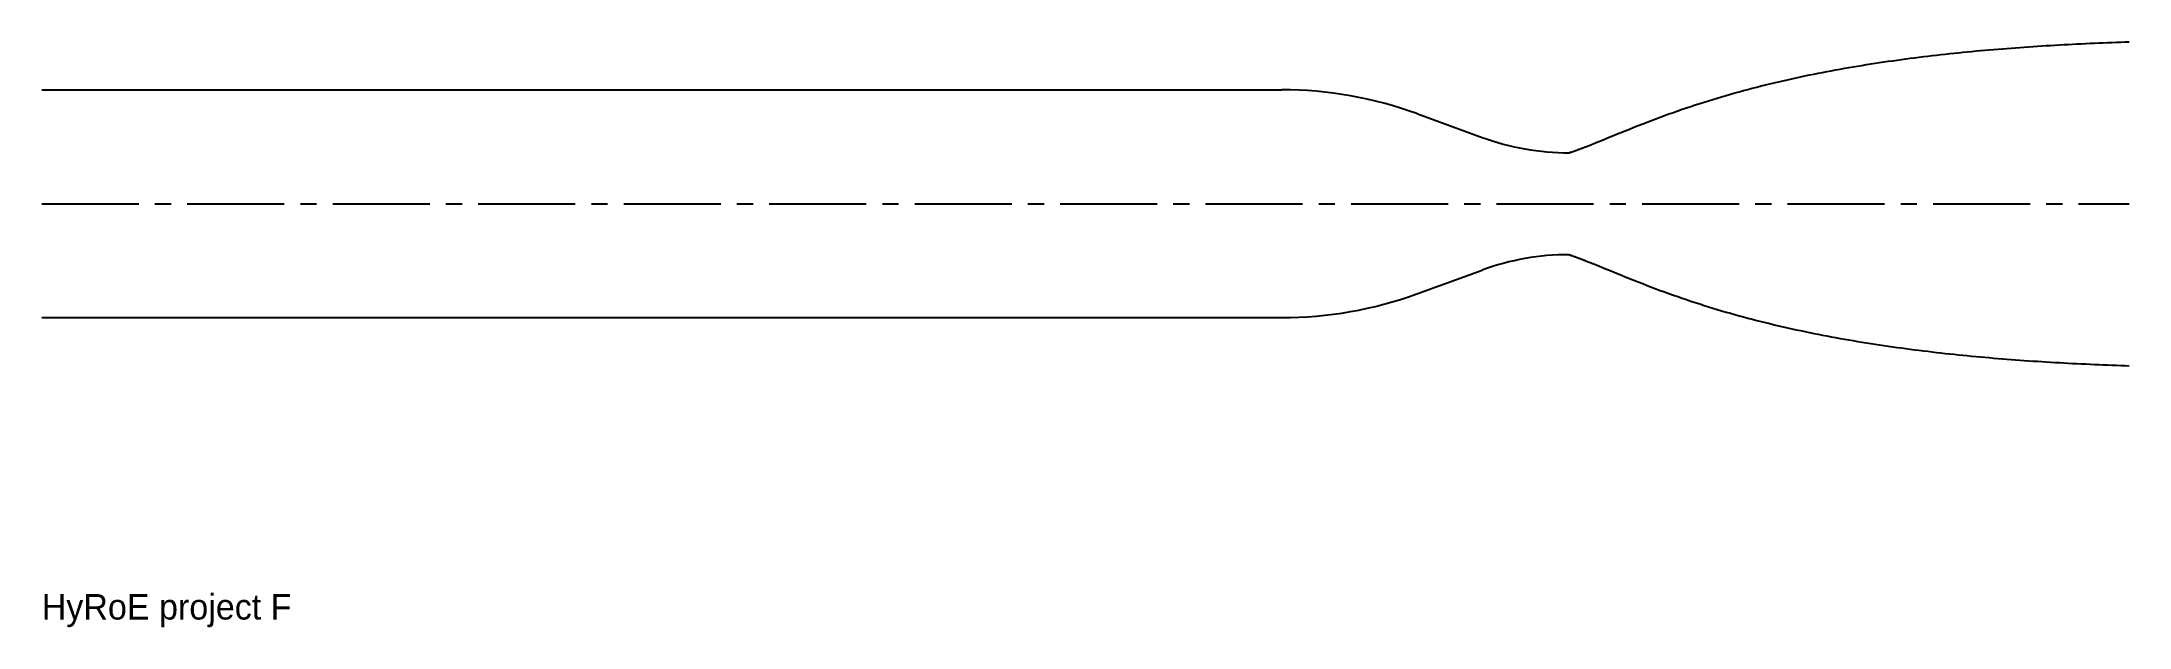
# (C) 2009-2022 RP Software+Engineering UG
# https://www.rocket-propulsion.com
# Model space of a CAD drawing. Header units: millimetres. Extents: x 0 to 410, y -83 to 32.
import ezdxf

# ---------------------------------------------------------------- set-up
doc = ezdxf.new("R2010")
doc.units = ezdxf.units.MM
doc.linetypes.add('CENTER2', pattern=[28.575, 19.05, -3.175, 3.175, -3.175])
doc.layers.get('0').update_dxf_attribs({"color": 1})
doc.layers.add('Dimensions', color=5, linetype='Continuous')
doc.styles.get("Standard").update_dxf_attribs({"font": 'txt', "width": 0.75})

# ---------------------------------------------------------------- blocks, each defined once
blk = doc.blocks.new('CHAMBER_COUNTOR')
for p, q in [((0, 22.36068), (243.561032, 22.36068)), ((270.060978, 17.688024), (282.898993, 13.015369)), ((270.060978, -17.688024), (282.898993, -13.015369)), ((0, -22.36068), (243.561032, -22.36068))]:
    blk.add_line(p, q)
at = {"color": 3, "linetype": 'CENTER2'}
blk.add_line((0, 0), (410, 0), dxfattribs=at)
for points in [[(300, 10), (300.005528, 10.001811), (300.011055, 10.003629), (300.016583, 10.005456), (300.022111, 10.00729), (300.027638, 10.009132), (300.033166, 10.010981), (300.038693, 10.012839), (300.044221, 10.014825), (300.049749, 10.016798), (300.055276, 10.018758), (300.082915, 10.028356), (300.110553, 10.037455), (300.138191, 10.045326), (300.165829, 10.053795), (300.193467, 10.062863), (300.221106, 10.073649), (300.248744, 10.084757), (300.276382, 10.095322), (300.30402, 10.105343), (300.331658, 10.113413), (300.359296, 10.121514), (300.386935, 10.129864), (300.414573, 10.138461), (300.442211, 10.147312), (300.469849, 10.156805), (300.525126, 10.17595), (300.580402, 10.195307), (300.635678, 10.215364), (300.690955, 10.235111), (300.746231, 10.254285), (300.801508, 10.272559), (300.856784, 10.291355), (300.91206, 10.310727), (300.967337, 10.331092), (301.022613, 10.351465), (301.077889, 10.371847), (301.133166, 10.392589), (301.188442, 10.41309), (301.243719, 10.433282), (301.298995, 10.452697), (301.354271, 10.471739), (301.409548, 10.491077), (301.464824, 10.510711), (301.520101, 10.530686), (301.575377, 10.550937), (301.630653, 10.571448), (301.68593, 10.592217), (301.741206, 10.614018), (301.796482, 10.635572), (301.851759, 10.656832), (301.907035, 10.677716), (301.962312, 10.697634), (302.017588, 10.717756), (302.072864, 10.73808), (302.128141, 10.758608), (302.183417, 10.779397), (302.238693, 10.80036), (302.29397, 10.821487), (302.349246, 10.842777), (302.404523, 10.864715), (302.459799, 10.886765), (302.515075, 10.908561), (302.570352, 10.930104), (302.625628, 10.951149), (302.680905, 10.971605), (302.736181, 10.992189), (302.791457, 11.0129), (302.846734, 11.033739), (302.90201, 11.054711), (302.957286, 11.075811), (303.012563, 11.097033), (303.067839, 11.118379), (303.123116, 11.139847), (303.178392, 11.161783), (303.233668, 11.183675), (304.095133, 11.524819), (304.956598, 11.869077), (305.818062, 12.216597), (306.679527, 12.572304), (307.540991, 12.922484), (308.402456, 13.270471), (309.26392, 13.622236), (310.125385, 13.970239), (310.98685, 14.318434), (311.848314, 14.665322), (312.709779, 15.011715), (313.571243, 15.349726), (314.432708, 15.687505), (315.294172, 16.020151), (316.155637, 16.351592), (317.017102, 16.677186), (317.878566, 17.000862), (318.740031, 17.31191), (319.601495, 17.623784), (320.46296, 17.930034), (321.324425, 18.233842), (322.185889, 18.53169), (323.047354, 18.824393), (323.908818, 19.113361), (324.770283, 19.395244), (325.631747, 19.677621), (326.493212, 19.953296), (327.354677, 20.220624), (328.216141, 20.485113), (329.077606, 20.745017), (329.93907, 21.00259), (330.800535, 21.257833), (331.662, 21.499749), (332.523464, 21.749362), (333.384929, 21.988219), (334.246393, 22.221668), (335.107858, 22.447884), (335.969322, 22.672299), (336.830787, 22.89919), (337.692252, 23.113151), (338.553716, 23.330486), (339.415181, 23.541224), (340.276645, 23.748326), (341.13811, 23.947699), (341.999574, 24.152283), (342.861039, 24.347029), (343.722504, 24.539132), (344.583968, 24.724212), (345.445433, 24.906122), (346.306897, 25.087209), (347.168362, 25.271064), (348.029827, 25.445207), (348.891291, 25.614548), (349.752756, 25.785153), (350.61422, 25.950561), (351.475685, 26.11217), (352.337149, 26.272667), (353.198614, 26.426565), (354.060079, 26.579086), (354.921543, 26.733674), (355.783008, 26.873045), (356.644472, 27.025013), (357.505937, 27.164054), (358.367402, 27.302405), (359.228866, 27.441042), (360.090331, 27.568851), (360.951795, 27.702921), (361.81326, 27.833432), (362.674724, 27.954673), (363.536189, 28.074954), (364.397654, 28.194991), (365.259118, 28.314786), (366.120583, 28.434586), (366.982047, 28.546633), (367.843512, 28.662696), (368.704976, 28.769647), (369.566441, 28.876563), (370.427906, 28.973754), (371.28937, 29.077538), (372.150835, 29.176609), (373.012299, 29.275665), (373.873764, 29.370374), (374.735229, 29.465952), (375.596693, 29.555846), (376.458158, 29.63981), (377.319622, 29.73367), (378.181087, 29.819761), (379.042551, 29.899103), (379.904016, 29.983326), (380.765481, 30.060933), (381.626945, 30.139053), (382.48841, 30.210228), (383.349874, 30.294711), (384.211339, 30.358974), (385.072804, 30.429526), (385.934268, 30.502485), (386.795733, 30.562386), (387.657197, 30.632854), (388.518662, 30.693035), (389.380126, 30.760446), (390.241591, 30.817246), (391.103056, 30.872832), (391.96452, 30.927387), (392.825985, 30.983353), (393.687449, 31.038966), (394.548914, 31.090305), (395.410379, 31.143755), (396.271843, 31.193329), (397.133308, 31.236505), (397.994772, 31.285875), (398.856237, 31.334823), (399.717701, 31.379976), (400.579166, 31.417417), (401.440631, 31.456808), (402.302095, 31.498196), (403.16356, 31.540762), (404.025024, 31.571296), (404.886489, 31.605827), (405.747953, 31.643826), (406.609418, 31.675857), (407.470883, 31.705075), (408.332347, 31.736972), (409.193812, 31.771641), (410, 31.790244)], [(300, -10), (300.005528, -10.001811), (300.011055, -10.003629), (300.016583, -10.005456), (300.022111, -10.00729), (300.027638, -10.009132), (300.033166, -10.010981), (300.038693, -10.012839), (300.044221, -10.014825), (300.049749, -10.016798), (300.055276, -10.018758), (300.082915, -10.028356), (300.110553, -10.037455), (300.138191, -10.045326), (300.165829, -10.053795), (300.193467, -10.062863), (300.221106, -10.073649), (300.248744, -10.084757), (300.276382, -10.095322), (300.30402, -10.105343), (300.331658, -10.113413), (300.359296, -10.121514), (300.386935, -10.129864), (300.414573, -10.138461), (300.442211, -10.147312), (300.469849, -10.156805), (300.525126, -10.17595), (300.580402, -10.195307), (300.635678, -10.215364), (300.690955, -10.235111), (300.746231, -10.254285), (300.801508, -10.272559), (300.856784, -10.291355), (300.91206, -10.310727), (300.967337, -10.331092), (301.022613, -10.351465), (301.077889, -10.371847), (301.133166, -10.392589), (301.188442, -10.41309), (301.243719, -10.433282), (301.298995, -10.452697), (301.354271, -10.471739), (301.409548, -10.491077), (301.464824, -10.510711), (301.520101, -10.530686), (301.575377, -10.550937), (301.630653, -10.571448), (301.68593, -10.592217), (301.741206, -10.614018), (301.796482, -10.635572), (301.851759, -10.656832), (301.907035, -10.677716), (301.962312, -10.697634), (302.017588, -10.717756), (302.072864, -10.73808), (302.128141, -10.758608), (302.183417, -10.779397), (302.238693, -10.80036), (302.29397, -10.821487), (302.349246, -10.842777), (302.404523, -10.864715), (302.459799, -10.886765), (302.515075, -10.908561), (302.570352, -10.930104), (302.625628, -10.951149), (302.680905, -10.971605), (302.736181, -10.992189), (302.791457, -11.0129), (302.846734, -11.033739), (302.90201, -11.054711), (302.957286, -11.075811), (303.012563, -11.097033), (303.067839, -11.118379), (303.123116, -11.139847), (303.178392, -11.161783), (303.233668, -11.183675), (304.095133, -11.524819), (304.956598, -11.869077), (305.818062, -12.216597), (306.679527, -12.572304), (307.540991, -12.922484), (308.402456, -13.270471), (309.26392, -13.622236), (310.125385, -13.970239), (310.98685, -14.318434), (311.848314, -14.665322), (312.709779, -15.011715), (313.571243, -15.349726), (314.432708, -15.687505), (315.294172, -16.020151), (316.155637, -16.351592), (317.017102, -16.677186), (317.878566, -17.000862), (318.740031, -17.31191), (319.601495, -17.623784), (320.46296, -17.930034), (321.324425, -18.233842), (322.185889, -18.53169), (323.047354, -18.824393), (323.908818, -19.113361), (324.770283, -19.395244), (325.631747, -19.677621), (326.493212, -19.953296), (327.354677, -20.220624), (328.216141, -20.485113), (329.077606, -20.745017), (329.93907, -21.00259), (330.800535, -21.257833), (331.662, -21.499749), (332.523464, -21.749362), (333.384929, -21.988219), (334.246393, -22.221668), (335.107858, -22.447884), (335.969322, -22.672299), (336.830787, -22.89919), (337.692252, -23.113151), (338.553716, -23.330486), (339.415181, -23.541224), (340.276645, -23.748326), (341.13811, -23.947699), (341.999574, -24.152283), (342.861039, -24.347029), (343.722504, -24.539132), (344.583968, -24.724212), (345.445433, -24.906122), (346.306897, -25.087209), (347.168362, -25.271064), (348.029827, -25.445207), (348.891291, -25.614548), (349.752756, -25.785153), (350.61422, -25.950561), (351.475685, -26.11217), (352.337149, -26.272667), (353.198614, -26.426565), (354.060079, -26.579086), (354.921543, -26.733674), (355.783008, -26.873045), (356.644472, -27.025013), (357.505937, -27.164054), (358.367402, -27.302405), (359.228866, -27.441042), (360.090331, -27.568851), (360.951795, -27.702921), (361.81326, -27.833432), (362.674724, -27.954673), (363.536189, -28.074954), (364.397654, -28.194991), (365.259118, -28.314786), (366.120583, -28.434586), (366.982047, -28.546633), (367.843512, -28.662696), (368.704976, -28.769647), (369.566441, -28.876563), (370.427906, -28.973754), (371.28937, -29.077538), (372.150835, -29.176609), (373.012299, -29.275665), (373.873764, -29.370374), (374.735229, -29.465952), (375.596693, -29.555846), (376.458158, -29.63981), (377.319622, -29.73367), (378.181087, -29.819761), (379.042551, -29.899103), (379.904016, -29.983326), (380.765481, -30.060933), (381.626945, -30.139053), (382.48841, -30.210228), (383.349874, -30.294711), (384.211339, -30.358974), (385.072804, -30.429526), (385.934268, -30.502485), (386.795733, -30.562386), (387.657197, -30.632854), (388.518662, -30.693035), (389.380126, -30.760446), (390.241591, -30.817246), (391.103056, -30.872832), (391.96452, -30.927387), (392.825985, -30.983353), (393.687449, -31.038966), (394.548914, -31.090305), (395.410379, -31.143755), (396.271843, -31.193329), (397.133308, -31.236505), (397.994772, -31.285875), (398.856237, -31.334823), (399.717701, -31.379976), (400.579166, -31.417417), (401.440631, -31.456808), (402.302095, -31.498196), (403.16356, -31.540762), (404.025024, -31.571296), (404.886489, -31.605827), (405.747953, -31.643826), (406.609418, -31.675857), (407.470883, -31.705075), (408.332347, -31.736972), (409.193812, -31.771641), (410, -31.790244)]]:
    blk.add_lwpolyline(points)
for centre, radius, start, end in [((243.561032, -55.119978), 77.480658, 70, 90), ((300, 60), 50, 250, 270), ((300, -60), 50, 90, 110), ((243.561032, 55.119978), 77.480658, 270, 290)]:
    blk.add_arc(centre, radius, start, end)
at = {"layer": 'Dimensions', "color": 3}
blk.add_text('HyRoE project F', height=5, dxfattribs=at).set_placement((0, -81.622777))

msp = doc.modelspace()

# ---------------------------------------------------------------- block references
at = {"color": 3}
msp.add_blockref('CHAMBER_COUNTOR', (0, 0), dxfattribs=at)

doc.saveas('drawing.dxf')
